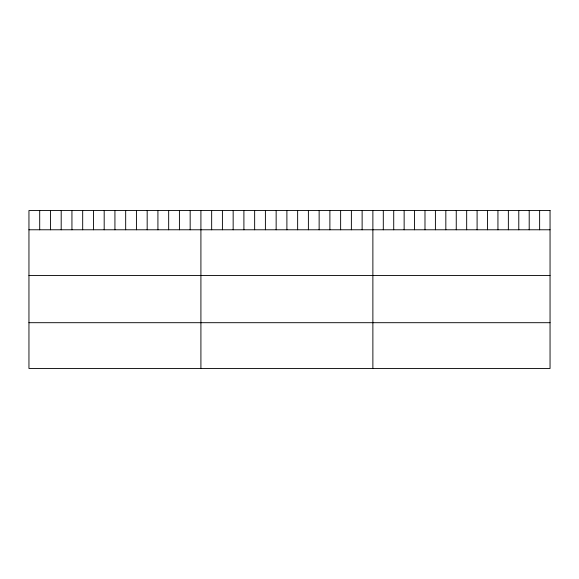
<?xml version="1.0" encoding="UTF-8"?>
<svg xmlns="http://www.w3.org/2000/svg" width="579" height="579" viewBox="0 0 579 579"><rect width="100%" height="100%" fill="white"/><g stroke="black" fill="none" stroke-linecap="round" stroke-linejoin="round"><path stroke-width="0.87" d="M28.95 229.776L550.05 229.776M28.95 275.546L550.05 275.546M28.95 322.698L550.05 322.698M539.628 210.532L539.628 229.776M529.206 210.532L529.206 229.776M518.784 210.532L518.784 229.776M508.362 210.532L508.362 229.776M497.94 210.532L497.94 229.776M487.518 210.532L487.518 229.776M477.096 210.532L477.096 229.776M466.674 210.532L466.674 229.776M456.252 210.532L456.252 229.776M445.83 210.532L445.83 229.776M435.408 210.532L435.408 229.776M424.986 210.532L424.986 229.776M414.564 210.532L414.564 229.776M404.142 210.532L404.142 229.776M393.72 210.532L393.72 229.776M383.298 210.532L383.298 229.776M372.876 210.532L372.876 368.468M362.128 210.532L362.128 229.776M351.381 210.532L351.381 229.776M340.633 210.532L340.633 229.776M329.885 210.532L329.885 229.776M319.138 210.532L319.138 229.776M308.39 210.532L308.39 229.776M297.642 210.532L297.642 229.776M286.894 210.532L286.894 229.776M276.147 210.532L276.147 229.776M265.399 210.532L265.399 229.776M254.651 210.532L254.651 229.776M243.904 210.532L243.904 229.776M233.156 210.532L233.156 229.776M222.408 210.532L222.408 229.776M211.661 210.532L211.661 229.776M200.913 210.532L200.913 368.468M190.165 210.532L190.165 229.776M179.418 210.532L179.418 229.776M168.67 210.532L168.67 229.776M157.922 210.532L157.922 229.776M147.175 210.532L147.175 229.776M136.427 210.532L136.427 229.776M125.679 210.532L125.679 229.776M114.932 210.532L114.932 229.776M104.184 210.532L104.184 229.776M93.436 210.532L93.436 229.776M82.688 210.532L82.688 229.776M71.941 210.532L71.941 229.776M61.193 210.532L61.193 229.776M50.445 210.532L50.445 229.776M39.698 210.532L39.698 229.776M550.05 210.532L28.95 210.532L28.95 368.468L550.05 368.468L550.05 210.532"/></g></svg>
